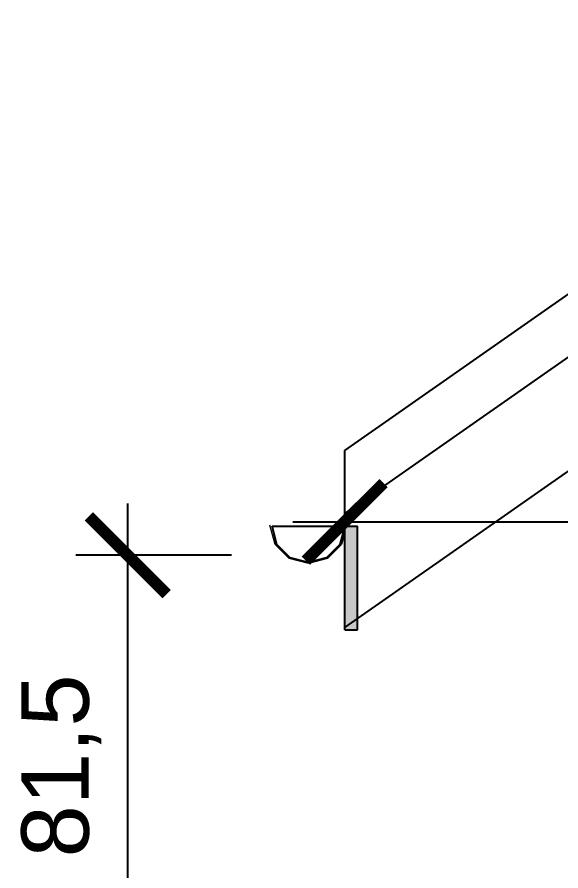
# Model space of a CAD drawing. Header units: millimetres. Extents: x 4647 to 73915, y -13612 to -8141.
# Drawn here: x 11585.8 to 11690.7, y -10768.6 to -10603.8 of the extents above; entities that cross this region are included whole.
import ezdxf

# ---------------------------------------------------------------- set-up
doc = ezdxf.new("R2010")
doc.units = ezdxf.units.MM
doc.layers.add('a_wymiary', color=250, linetype='Continuous', lineweight=9)
doc.layers.add('Konstrukcja - Dach', color=7, linetype='Continuous')
doc.layers.add('Wnętrze - Umeblowanie', color=7, linetype='Continuous')
doc.styles.get("Standard").update_dxf_attribs({"font": 'arial.ttf'})
doc.dimstyles.new('1-100', dxfattribs={"dimtxt": 13, "dimasz": 15, "dimexe": 10, "dimexo": 20, "dimgap": 5, "dimtad": 1, "dimdec": 1, "dimrnd": 0.5, "dimtxsty": 'Standard', "dimblk": 'ARCHTICK', "dimcen": 0.09, "dimdle": 10, "dimadec": 0, "dimazin": 0, "dimtfac": 1, "dimtdec": 1, "dimtofl": 0, "dimtmove": 0, "dimatfit": 3, "dimfxl": 10, "dimfxlon": 1, "dimtolj": 1, "dimtzin": 0, "dimarcsym": 0})

# ---------------------------------------------------------------- blocks, each defined once
blk = doc.blocks.new('_ArchTick')
at = {"color": 0, "linetype": 'ByBlock', "const_width": 0.15}
blk.add_lwpolyline([(-0.5, -0.5), (0.5, 0.5)], dxfattribs=at)
blk = doc.blocks.new('*D802')
at = {"layer": 'a_wymiary', "color": 0, "lineweight": -2, "transparency": 16777216}
for p, q in [((11649, -10180.91), (11649, -10150.91)), ((12748.98, -10180.91), (12748.98, -10150.91)), ((11639, -10160.91), (12758.98, -10160.91))]:
    blk.add_line(p, q, dxfattribs=at)
at = {"layer": 'DEFPOINTS', "color": 0, "transparency": 16777216}
for p in [(12748.98, -10160.91), (11649, -10687.41), (12748.98, -10687.41)]:
    blk.add_point(p, dxfattribs=at)
at = {"layer": 'a_wymiary', "color": 0, "lineweight": -2, "transparency": 16777216, "xscale": 15, "yscale": 15, "zscale": 15, "rotation": 180}
blk.add_blockref('_ArchTick', (11649, -10160.91), dxfattribs=at)
at = {"layer": 'a_wymiary', "color": 0, "lineweight": -2, "transparency": 16777216, "xscale": 15, "yscale": 15, "zscale": 15}
blk.add_blockref('_ArchTick', (12748.98, -10160.91), dxfattribs=at)
at = {"layer": 'a_wymiary', "color": 0, "transparency": 16777216, "insert": (12198.99, -10149.28), "char_height": 13, "attachment_point": 5}
blk.add_mtext('\\A1;1100', dxfattribs=at)
blk = doc.blocks.new('*D815')
at = {"layer": 'a_wymiary', "color": 0, "lineweight": -2, "transparency": 16777216}
for p, q in [((11649, -10701.59), (11649, -10691.21)), ((12748.98, -10701.59), (12748.98, -10691.21)), ((11639, -10701.21), (12758.98, -10701.21))]:
    blk.add_line(p, q, dxfattribs=at)
at = {"layer": 'DEFPOINTS', "color": 0, "transparency": 16777216}
for p in [(12748.98, -10701.21), (11649, -10721.59), (12748.98, -10721.59)]:
    blk.add_point(p, dxfattribs=at)
at = {"layer": 'a_wymiary', "color": 0, "lineweight": -2, "transparency": 16777216, "xscale": 15, "yscale": 15, "zscale": 15, "rotation": 180}
blk.add_blockref('_ArchTick', (11649, -10701.21), dxfattribs=at)
at = {"layer": 'a_wymiary', "color": 0, "lineweight": -2, "transparency": 16777216, "xscale": 15, "yscale": 15, "zscale": 15}
blk.add_blockref('_ArchTick', (12748.98, -10701.21), dxfattribs=at)
at = {"layer": 'a_wymiary', "color": 0, "transparency": 16777216, "insert": (12198.99, -10689.57), "char_height": 13, "attachment_point": 5}
blk.add_mtext('\\A1;1100', dxfattribs=at)
blk = doc.blocks.new('*D859')
at = {"layer": 'a_wymiary', "color": 0, "lineweight": -2, "transparency": 16777216}
for p, q in [((11607.18, -10798.95), (11607.18, -10697.65)), ((11627.18, -10707.65), (11597.18, -10707.65)), ((11627.18, -10788.95), (11597.18, -10788.95))]:
    blk.add_line(p, q, dxfattribs=at)
at = {"layer": 'DEFPOINTS', "color": 0, "transparency": 16777216}
for p in [(11607.18, -10707.65), (11709.98, -10707.65), (11709.98, -10788.95)]:
    blk.add_point(p, dxfattribs=at)
at = {"layer": 'a_wymiary', "color": 0, "lineweight": -2, "transparency": 16777216, "xscale": 15, "yscale": 15, "zscale": 15}
for p, rotation in [((11607.18, -10707.65), 90), ((11607.18, -10788.95), 270)]:
    blk.add_blockref('_ArchTick', p, dxfattribs=dict(at, rotation=rotation))
at = {"layer": 'a_wymiary', "color": 0, "transparency": 16777216, "insert": (11594.37, -10748.3), "char_height": 13, "attachment_point": 5, "rotation": 90}
blk.add_mtext('\\A1;81,5', dxfattribs=at)

msp = doc.modelspace()

# ---------------------------------------------------------------- hatches: boundary and pattern name
at = {"layer": 'Konstrukcja - Dach', "linetype": 'Continuous', "lineweight": 0}
msp.add_hatch(color=46, dxfattribs=at).paths.add_polyline_path([(11651.5, -10722.06), (11651.5, -10702.06), (11649, -10702.06), (11649, -10722.06)], flags=0)

# ---------------------------------------------------------------- linework, layer by layer
for p, q in [((11635, -10702.06), (11642, -10702.06)), ((11635.94, -10705.56), (11635, -10702.06)), ((11642, -10702.06), (11649, -10702.06)), ((11649, -10702.06), (11648.06, -10705.56)), ((11638.5, -10708.12), (11635.94, -10705.56)), ((11648.06, -10705.56), (11645.5, -10708.12)), ((11642, -10709.06), (11638.5, -10708.12)), ((11645.5, -10708.12), (11642, -10709.06))]:
    msp.add_line(p, q)
at = {"layer": 'Konstrukcja - Dach'}
for p, q in [((11649, -10687.41), (11767.22, -10604.63)), ((11649, -10699.61), (11767.22, -10616.83)), ((11649, -10699.61), (11767.22, -10616.83)), ((11649, -10721.59), (11767.22, -10638.81)), ((11649, -10693.51), (11649, -10687.41)), ((11649, -10696.56), (11649, -10693.51)), ((11649, -10699.61), (11649, -10696.56)), ((11649, -10703.28), (11649, -10699.61)), ((11649, -10721.59), (11649, -10703.28))]:
    msp.add_line(p, q, dxfattribs=at)
at = {"layer": 'Konstrukcja - Dach', "color": 171, "lineweight": 25}
for p, q in [((11649, -10702.06), (11651.5, -10702.06)), ((11649, -10722.06), (11649, -10702.06)), ((11651.5, -10722.06), (11651.5, -10702.06)), ((11649, -10722.06), (11651.5, -10722.06))]:
    msp.add_line(p, q, dxfattribs=at)
at = {"layer": 'Wnętrze - Umeblowanie', "color": 102, "lineweight": 20}
for p, q in [((11635.59, -10705.56), (11634.6, -10701.86)), ((11642, -10702.06), (11635, -10702.06)), ((11635.94, -10705.56), (11635, -10702.06)), ((11635.94, -10705.56), (11635, -10702.06)), ((11649, -10702.06), (11642, -10702.06)), ((11649, -10702.06), (11648.06, -10705.56)), ((11649, -10702.06), (11648.06, -10705.56)), ((11649, -10703.35), (11648.41, -10705.56)), ((11638.3, -10708.26), (11635.59, -10705.56)), ((11638.5, -10708.12), (11635.94, -10705.56)), ((11638.5, -10708.12), (11635.94, -10705.56)), ((11648.06, -10705.56), (11645.5, -10708.12)), ((11648.06, -10705.56), (11645.5, -10708.12)), ((11648.41, -10705.56), (11645.7, -10708.26)), ((11642, -10709.26), (11638.3, -10708.26)), ((11642, -10709.06), (11638.5, -10708.12)), ((11642, -10709.06), (11638.5, -10708.12)), ((11645.5, -10708.12), (11642, -10709.06)), ((11645.5, -10708.12), (11642, -10709.06)), ((11645.7, -10708.26), (11642, -10709.26))]:
    msp.add_line(p, q, dxfattribs=at)

# ---------------------------------------------------------------- dimensions: what is measured, and where the dimension line sits
at = {"layer": 'a_wymiary'}
for base, p1, p2, picture, middle in [((12748.98, -10160.91), (11649, -10687.41), (12748.98, -10687.41), '*D802', (12198.99, -10149.28)), ((12748.98, -10701.21), (11649, -10721.59), (12748.98, -10721.59), '*D815', (12198.99, -10689.57))]:
    dim = msp.add_linear_dim(base=base, p1=p1, p2=p2, dimstyle='1-100', override={"dimfxl": 20}, dxfattribs=at)
    dim.commit()
    dim.dimension.update_dxf_attribs({"geometry": picture, "text_midpoint": middle})
dim = msp.add_linear_dim(base=(11607.18, -10707.65), p1=(11709.98, -10788.95), p2=(11709.98, -10707.65), angle=90, dimstyle='1-100', override={"dimfxl": 20}, dxfattribs=at)
dim.commit()
dim.dimension.update_dxf_attribs({"geometry": '*D859', "text_midpoint": (11594.37, -10748.3)})

doc.saveas('drawing.dxf')
